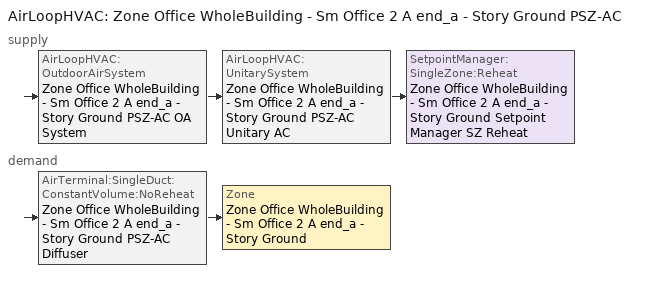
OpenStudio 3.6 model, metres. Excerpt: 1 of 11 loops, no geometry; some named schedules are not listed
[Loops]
AirLoopHVAC 'Zone Office WholeBuilding - Sm Office 2 A end_a - Story Ground PSZ-AC'
 supply: AirLoopHVAC:OutdoorAirSystem 'Zone Office WholeBuilding - Sm Office 2 A end_a - Story Ground PSZ-AC OA System' > AirLoopHVAC:UnitarySystem 'Zone Office WholeBuilding - Sm Office 2 A end_a - Story Ground PSZ-AC Unitary AC' > SetpointManager:SingleZone:Reheat 'Zone Office WholeBuilding - Sm Office 2 A end_a - Story Ground Setpoint Manager SZ Reheat'
 demand: AirTerminal:SingleDuct:ConstantVolume:NoReheat 'Zone Office WholeBuilding - Sm Office 2 A end_a - Story Ground PSZ-AC Diffuser' > Zone 'Zone Office WholeBuilding - Sm Office 2 A end_a - Story Ground'
[Sizing:Zone]
Zone Office WholeBuilding - Sm Office 2 A end_a - Story Ground: Zone Cooling Design Supply Air Temperature Input Method=SupplyAirTemperature; Zone Cooling Design Supply Air Temperature {C}=12.7778; Zone Cooling Design Supply Air Temperature Difference {deltaC}=11.11; Zone Heating Design Supply Air Temperature Input Method=SupplyAirTemperature; Zone Heating Design Supply Air Temperature {C}=50; Zone Heating Design Supply Air Temperature Difference {deltaC}=11.11; Zone Cooling Design Supply Air Humidity Ratio {kg-H2O/kg-air}=0.0085; Zone Heating Design Supply Air Humidity Ratio {kg-H2O/kg-air}=0.008; Cooling Design Air Flow Method=DesignDay; Heating Design Air Flow Method=DesignDay; Account for Dedicated Outdoor Air System=No; Dedicated Outdoor Air System Control Strategy=NeutralSupplyAir; Dedicated Outdoor Air Low Setpoint Temperature for Design {C}=autosize; Dedicated Outdoor Air High Setpoint Temperature for Design {C}=autosize; Zone Load Sizing Method=Sensible Load Only No Latent Load; Zone Latent Cooling Design Supply Air Humidity Ratio Input Method=HumidityRatioDifference; Zone Cooling Design Supply Air Humidity Ratio Difference {kgWater/kgDryAir}=0.005; Zone Latent Heating Design Supply Air Humidity Ratio Input Method=HumidityRatioDifference; Zone Humidification Design Supply Air Humidity Ratio Difference {kgWater/kgDryAir}=0.005
[Zone equipment]
Zone Office WholeBuilding - Sm Office 2 A end_a - Story Ground: Zone Office WholeBuilding - Sm Office 2 A end_a - Story Ground PSZ-AC Diffuser
[AirLoopHVAC]
Zone Office WholeBuilding - Sm Office 2 A end_a - Story Ground PSZ-AC: Availability Schedule=Zone Office WholeBuilding - Sm Office 2 A end_a - Story Ground PSZ-AC Occ Sch; Design Supply Air Flow Rate {m3/s}=autosize; Design Return Air Flow Fraction of Supply Air Flow=1
[Sizing:System]
Zone Office WholeBuilding - Sm Office 2 A end_a - Story Ground PSZ-AC: Type of Load to Size On=Sensible; Design Outdoor Air Flow Rate {m3/s}=Autosize; Central Heating Maximum System Air Flow Ratio=1; Preheat Design Temperature {C}=7.22222; Preheat Design Humidity Ratio {kg-H2O/kg-Air}=0.008; Precool Design Temperature {C}=12.7778; Precool Design Humidity Ratio {kg-H2O/kg-Air}=0.008; Central Cooling Design Supply Air Temperature {C}=12.7778; Central Heating Design Supply Air Temperature {C}=50; Sizing Option=Coincident; 100% Outdoor Air in Cooling=No; 100% Outdoor Air in Heating=No; Central Cooling Design Supply Air Humidity Ratio {kg-H2O/kg-Air}=0.0085; Central Heating Design Supply Air Humidity Ratio {kg-H2O/kg-Air}=0.008; Cooling Design Air Flow Method=DesignDay; Heating Design Air Flow Method=DesignDay; System Outdoor Air Method=ZoneSum; Zone Maximum Outdoor Air Fraction=1; Cooling Supply Air Flow Rate Per Floor Area {m3/s-m2}=0.00996765; Cooling Fraction of Autosized Cooling Supply Air Flow Rate=1; Cooling Supply Air Flow Rate Per Unit Cooling Capacity {m3/s-W}=3.94755e-05; Heating Supply Air Flow Rate Per Floor Area {m3/s-m2}=0.00996765; Heating Fraction of Autosized Heating Supply Air Flow Rate=1; Heating Fraction of Autosized Cooling Supply Air Flow Rate=1; Heating Supply Air Flow Rate Per Unit Heating Capacity {m3/s-W}=3.15882e-05; Cooling Design Capacity Method=CoolingDesignCapacity; Cooling Design Capacity {W}=autosize; Cooling Design Capacity Per Floor Area {W/m2}=234.7; Fraction of Autosized Cooling Design Capacity=1; Heating Design Capacity Method=HeatingDesignCapacity; Heating Design Capacity {W}=autosize; Heating Design Capacity Per Floor Area {W/m2}=157; Fraction of Autosized Heating Design Capacity=1; Central Cooling Capacity Control Method=OnOff; Occupant Diversity=autosize
[SetpointManager:SingleZone:Reheat]
Zone Office WholeBuilding - Sm Office 2 A end_a - Story Ground Setpoint Manager SZ Reheat: Minimum Supply Air Temperature {C}=12.7778; Maximum Supply Air Temperature {C}=50; Control Zone=Zone Office WholeBuilding - Sm Office 2 A end_a - Story Ground; Setpoint Node or NodeList=Zone Office WholeBuilding - Sm Office 2 A end_a - Story Ground PSZ-AC Supply Outlet Node
[Coil:Heating:Gas]
Zone Office WholeBuilding - Sm Office 2 A end_a - Story Ground PSZ-AC Gas Htg Coil 10kBtu/hr 0.8 Thermal Eff: Availability Schedule=Always On Discrete; Gas Burner Efficiency=0.8; Nominal Capacity {W}=AutoSize; Parasitic Electric Load {W}=0; Parasitic Gas Load {W}=0
[Coil:Heating:Electric]
Zone Office WholeBuilding - Sm Office 2 A end_a - Story Ground PSZ-AC No Heat: Availability Schedule=Always Off Discrete; Efficiency=1; Nominal Capacity {W}=0
[Coil:Cooling:DX:SingleSpeed]
Zone Office WholeBuilding - Sm Office 2 A end_a - Story Ground PSZ-AC 1spd DX AC Clg Coil 4kBtu/hr 13.0SEER: Availability Schedule=Always On Discrete; Rated Total Cooling Capacity {W}=autosize; Rated Sensible Heat Ratio=autosize; Rated COP {W/W}=3.91157; Rated Air Flow Rate {m3/s}=autosize; Rated Evaporator Fan Power Per Volume Flow Rate 2017 {W/(m3/s)}=773.3; Rated Evaporator Fan Power Per Volume Flow Rate 2023 {W/(m3/s)}=934.4; Total Cooling Capacity Function of Temperature Curve=PSZ-Fine Storage DX Coil Cap-FT; Total Cooling Capacity Function of Flow Fraction Curve=DX Coil Cap-FF; Energy Input Ratio Function of Temperature Curve=PSZ-AC DX Coil EIR-FT; Energy Input Ratio Function of Flow Fraction Curve=Split DX Coil EIR-FF; Part Load Fraction Correlation Curve=HPACCOOLPLFFPLR; Minimum Outdoor Dry-Bulb Temperature for Compressor Operation {C}=-25; Nominal Time for Condensate Removal to Begin {s}=0; Ratio of Initial Moisture Evaporation Rate and Steady State Latent Capacity=0; Maximum Cycling Rate {cycles/hr}=0; Latent Capacity Time Constant {s}=0; Condenser Type=AirCooled; Evaporative Condenser Effectiveness=0.9; Evaporative Condenser Air Flow Rate {m3/s}=autosize; Evaporative Condenser Pump Rated Power Consumption {W}=autosize; Crankcase Heater Capacity {W}=0; Maximum Outdoor Dry-Bulb Temperature for Crankcase Heater Operation {C}=10; Basin Heater Capacity {W/K}=0; Basin Heater Setpoint Temperature {C}=2
[Fan:OnOff]
Zone Office WholeBuilding - Sm Office 2 A end_a - Story Ground PSZ-AC Fan: Availability Schedule=Always On Discrete; Fan Total Efficiency=0.55575; Pressure Rise {Pa}=622.722; Maximum Flow Rate {m3/s}=autosize; Motor Efficiency=0.855; Motor In Airstream Fraction=1; Fan Power Ratio Function of Speed Ratio Curve=Fan On Off Power Curve 1; Fan Efficiency Ratio Function of Speed Ratio Curve=Fan On Off Efficiency Curve 1
[AirLoopHVAC:UnitarySystem]
Zone Office WholeBuilding - Sm Office 2 A end_a - Story Ground PSZ-AC Unitary AC: Control Type=Load; Controlling Zone or Thermostat Location=Zone Office WholeBuilding - Sm Office 2 A end_a - Story Ground; Dehumidification Control Type=None; Availability Schedule=Outage Availability Schedule; Supply Fan=Zone Office WholeBuilding - Sm Office 2 A end_a - Story Ground PSZ-AC Fan; Fan Placement=DrawThrough; Supply Air Fan Operating Mode Schedule=Zone Office WholeBuilding - Sm Office 2 A end_a - Story Ground PSZ-AC Occ Sch; Heating Coil=Zone Office WholeBuilding - Sm Office 2 A end_a - Story Ground PSZ-AC Gas Htg Coil 10kBtu/hr 0.8 Thermal Eff; DX Heating Coil Sizing Ratio=1; Cooling Coil=Zone Office WholeBuilding - Sm Office 2 A end_a - Story Ground PSZ-AC 1spd DX AC Clg Coil 4kBtu/hr 13.0SEER; Use DOAS DX Cooling Coil=No; DOAS DX Cooling Coil Leaving Minimum Air Temperature {C}=2; Latent Load Control=SensibleOnlyLoadControl; Supplemental Heating Coil=Zone Office WholeBuilding - Sm Office 2 A end_a - Story Ground PSZ-AC No Heat; Supply Air Flow Rate During Cooling Operation {m3/s}=Autosize; Supply Air Flow Rate During Heating Operation {m3/s}=Autosize; Supply Air Flow Rate When No Cooling or Heating is Required {m3/s}=Autosize; Maximum Supply Air Temperature {C}=80; Maximum Outdoor Dry-Bulb Temperature for Supplemental Heater Operation {C}=21; Maximum Cycling Rate {cycles/hr}=2.5; Heat Pump Time Constant {s}=60; Fraction of On-Cycle Power Use=0.01; Heat Pump Fan Delay Time {s}=60; Ancilliary On-Cycle Electric Power {W}=0; Ancilliary Off-Cycle Electric Power {W}=0
[Controller:OutdoorAir]
Zone Office WholeBuilding - Sm Office 2 A end_a - Story Ground PSZ-AC OA System Controller: Minimum Outdoor Air Flow Rate {m3/s}=autosize; Maximum Outdoor Air Flow Rate {m3/s}=Autosize; Economizer Control Type=NoEconomizer; Economizer Control Action Type=ModulateFlow; Economizer Maximum Limit Dry-Bulb Temperature {C}=28; Economizer Maximum Limit Enthalpy {J/kg}=64000; Lockout Type=LockoutWithHeating; Minimum Limit Type=FixedMinimum; Minimum Outdoor Air Schedule=Zone Office WholeBuilding - Sm Office 2 A end_a - Story Ground PSZ-AC Occ Sch; Maximum Fraction of Outdoor Air Schedule=ZoneOfficeWholeBuildingSmOffice2AendaStoryGroundPSZACmaxOASch; Controller Mechanical Ventilation=Controller Mechanical Ventilation 2; High Humidity Control=No; Heat Recovery Bypass Control Type=BypassWhenWithinEconomizerLimits
[Controller:MechanicalVentilation]
Controller Mechanical Ventilation 2: Availability Schedule=Always On Discrete
[AirLoopHVAC:OutdoorAirSystem]
Zone Office WholeBuilding - Sm Office 2 A end_a - Story Ground PSZ-AC OA System: Controller=Zone Office WholeBuilding - Sm Office 2 A end_a - Story Ground PSZ-AC OA System Controller
[AirTerminal:SingleDuct:ConstantVolume:NoReheat]
Zone Office WholeBuilding - Sm Office 2 A end_a - Story Ground PSZ-AC Diffuser: Availability Schedule=Always On Discrete; Maximum Air Flow Rate {m3/s}=AutoSize
[Schedule:Constant]
Name | Value
Always On Discrete | 1
Always Off Discrete | 0
[Schedule:Ruleset]
Name | Default Day Schedule | Summer Design Day Schedule | Winter Design Day Schedule
Zone Office WholeBuilding - Sm Office 2 A end_a - Story Ground PSZ-AC Occ Sch | Zone Office WholeBuilding - Sm Office 2 A end_a - Story Ground PSZ-AC Occ Sch Default | Zone Office WholeBuilding - Sm Office 2 A end_a - Story Ground PSZ-AC Occ Sch Summer Design Day | Zone Office WholeBuilding - Sm Office 2 A end_a - Story Ground PSZ-AC Occ Sch Winter Design Day
ZoneOfficeWholeBuildingSmOffice2AendaStoryGroundPSZACmaxOASch | ZoneOfficeWholeBuildingSmOffice2AendaStoryGroundPSZACmaxOASchDefault
[Schedule:Day]
Zone Office WholeBuilding - Sm Office 2 A end_a - Story Ground PSZ-AC Occ Sch Default; Zone Office WholeBuilding - Sm Office 2 A end_a - Story Ground PSZ-AC Occ Sch Winter Design Day; Zone Office WholeBuilding - Sm Office 2 A end_a - Story Ground PSZ-AC Occ Sch Summer Design Day; Zone Office WholeBuilding - Sm Office 2 A end_a - Story Ground PSZ-AC Occ Sch Sunday: 24, 0, 1
ZoneOfficeWholeBuildingSmOffice2AendaStoryGroundPSZACmaxOASchDefault: 24, 0, 0.7
Schedule Day 65: 1, 0, 0.7, 2, 0, 0.7, 3, 0, 0.7, 4, 0, 0.7, 5, 0, 0.7, 6, 0, 0.7, 7, 0, 0.7, 8, 0, 0.7, 9, 0, 0.7, 10, 0, 0.7, 11, 0, 0.7, 12, 0, 0.7, 13, 0, 0.7, 14, 0, 0.7, 15, 0, 0.7, 16, 0, 0.7, 17, 0, 0, 18, 0, 0, 19, 0, 0, 20, 0, 0, 21, 0, 0, 22, 0, 0, 23, 0, 0, 24, 0, 0
Schedule Day 66; Schedule Day 67; Schedule Day 68; Schedule Day 69; Schedule Day 70; Schedule Day 71; Schedule Day 74; Schedule Day 75; Schedule Day 76; Schedule Day 77; Schedule Day 78; Schedule Day 79: 1, 0, 0, 2, 0, 0, 3, 0, 0, 4, 0, 0, 5, 0, 0, 6, 0, 0, 7, 0, 0, 8, 0, 0, 9, 0, 0, 10, 0, 0, 11, 0, 0, 12, 0, 0, 13, 0, 0, 14, 0, 0, 15, 0, 0, 16, 0, 0, 17, 0, 0, 18, 0, 0, 19, 0, 0, 20, 0, 0, 21, 0, 0, 22, 0, 0, 23, 0, 0, 24, 0, 0
Schedule Day 72: 1, 0, 0, 2, 0, 0, 3, 0, 0, 4, 0, 0, 5, 0, 0, 6, 0, 0, 7, 0, 0, 8, 0, 0, 9, 0, 0, 10, 0, 0, 11, 0, 0, 12, 0, 0, 13, 0, 0, 14, 0, 0, 15, 0, 0, 16, 0, 0, 17, 0, 0.7, 18, 0, 0.7, 19, 0, 0.7, 20, 0, 0.7, 21, 0, 0.7, 22, 0, 0.7, 23, 0, 0.7, 24, 0, 0.7
Schedule Day 73: 1, 0, 1, 2, 0, 1, 3, 0, 1, 4, 0, 1, 5, 0, 1, 6, 0, 1, 7, 0, 1, 8, 0, 1, 9, 0, 1, 10, 0, 1, 11, 0, 1, 12, 0, 1, 13, 0, 1, 14, 0, 1, 15, 0, 1, 16, 0, 1, 17, 0, 0, 18, 0, 0, 19, 0, 0, 20, 0, 0, 21, 0, 0, 22, 0, 0, 23, 0, 0, 24, 0, 0
Schedule Day 80: 1, 0, 0, 2, 0, 0, 3, 0, 0, 4, 0, 0, 5, 0, 0, 6, 0, 0, 7, 0, 0, 8, 0, 0, 9, 0, 0, 10, 0, 0, 11, 0, 0, 12, 0, 0, 13, 0, 0, 14, 0, 0, 15, 0, 0, 16, 0, 0, 17, 0, 1, 18, 0, 1, 19, 0, 1, 20, 0, 1, 21, 0, 1, 22, 0, 1, 23, 0, 1, 24, 0, 1
[Schedule:Rule] Apply Sunday=Yes; Apply Monday=Yes; Apply Tuesday=Yes; Apply Wednesday=Yes; Apply Friday=Yes; Apply Saturday=Yes; Date Specification Type=DateRange
Name | Schedule Ruleset | Rule Order | Day Schedule | Start Month | Start Day | End Month | End Day | Apply Thursday
Zone Office WholeBuilding - Sm Office 2 A end_a - Story Ground PSZ-AC Occ Sch Sunday Rule | Zone Office WholeBuilding - Sm Office 2 A end_a - Story Ground PSZ-AC Occ Sch | 8 | Zone Office WholeBuilding - Sm Office 2 A end_a - Story Ground PSZ-AC Occ Sch Sunday | 1 | 1 | 12 | 31
ZoneOfficeWholeBuildingSmOffice2AendaStoryGroundPSZACmaxOASch Outage Day 304 | ZoneOfficeWholeBuildingSmOffice2AendaStoryGroundPSZACmaxOASch | 7 | Schedule Day 65 | 10 | 31 | 10 | 31 | Yes
ZoneOfficeWholeBuildingSmOffice2AendaStoryGroundPSZACmaxOASch Outage Day 305 | ZoneOfficeWholeBuildingSmOffice2AendaStoryGroundPSZACmaxOASch | 6 | Schedule Day 66 | 11 | 1 | 11 | 1 | Yes
ZoneOfficeWholeBuildingSmOffice2AendaStoryGroundPSZACmaxOASch Outage Day 306 | ZoneOfficeWholeBuildingSmOffice2AendaStoryGroundPSZACmaxOASch | 5 | Schedule Day 67 | 11 | 2 | 11 | 2 | Yes
ZoneOfficeWholeBuildingSmOffice2AendaStoryGroundPSZACmaxOASch Outage Day 307 | ZoneOfficeWholeBuildingSmOffice2AendaStoryGroundPSZACmaxOASch | 4 | Schedule Day 68 | 11 | 3 | 11 | 3 | Yes
ZoneOfficeWholeBuildingSmOffice2AendaStoryGroundPSZACmaxOASch Outage Day 308 | ZoneOfficeWholeBuildingSmOffice2AendaStoryGroundPSZACmaxOASch | 3 | Schedule Day 69 | 11 | 4 | 11 | 4 | Yes
ZoneOfficeWholeBuildingSmOffice2AendaStoryGroundPSZACmaxOASch Outage Day 309 | ZoneOfficeWholeBuildingSmOffice2AendaStoryGroundPSZACmaxOASch | 2 | Schedule Day 70 | 11 | 5 | 11 | 5 | Yes
ZoneOfficeWholeBuildingSmOffice2AendaStoryGroundPSZACmaxOASch Outage Day 310 | ZoneOfficeWholeBuildingSmOffice2AendaStoryGroundPSZACmaxOASch | 1 | Schedule Day 71 | 11 | 6 | 11 | 6 | Yes
ZoneOfficeWholeBuildingSmOffice2AendaStoryGroundPSZACmaxOASch Outage Day 311 | ZoneOfficeWholeBuildingSmOffice2AendaStoryGroundPSZACmaxOASch | 0 | Schedule Day 72 | 11 | 7 | 11 | 7 | Yes
Zone Office WholeBuilding - Sm Office 2 A end_a - Story Ground PSZ-AC Occ Sch Outage Day 304 | Zone Office WholeBuilding - Sm Office 2 A end_a - Story Ground PSZ-AC Occ Sch | 7 | Schedule Day 73 | 10 | 31 | 10 | 31 | Yes
Zone Office WholeBuilding - Sm Office 2 A end_a - Story Ground PSZ-AC Occ Sch Outage Day 305 | Zone Office WholeBuilding - Sm Office 2 A end_a - Story Ground PSZ-AC Occ Sch | 6 | Schedule Day 74 | 11 | 1 | 11 | 1 | Yes
Zone Office WholeBuilding - Sm Office 2 A end_a - Story Ground PSZ-AC Occ Sch Outage Day 306 | Zone Office WholeBuilding - Sm Office 2 A end_a - Story Ground PSZ-AC Occ Sch | 5 | Schedule Day 75 | 11 | 2 | 11 | 2 | Yes
Zone Office WholeBuilding - Sm Office 2 A end_a - Story Ground PSZ-AC Occ Sch Outage Day 307 | Zone Office WholeBuilding - Sm Office 2 A end_a - Story Ground PSZ-AC Occ Sch | 4 | Schedule Day 76 | 11 | 3 | 11 | 3 | Yes
Zone Office WholeBuilding - Sm Office 2 A end_a - Story Ground PSZ-AC Occ Sch Outage Day 308 | Zone Office WholeBuilding - Sm Office 2 A end_a - Story Ground PSZ-AC Occ Sch | 3 | Schedule Day 77 | 11 | 4 | 11 | 4 | Yes
Zone Office WholeBuilding - Sm Office 2 A end_a - Story Ground PSZ-AC Occ Sch Outage Day 309 | Zone Office WholeBuilding - Sm Office 2 A end_a - Story Ground PSZ-AC Occ Sch | 2 | Schedule Day 78 | 11 | 5 | 11 | 5 | Yes
Zone Office WholeBuilding - Sm Office 2 A end_a - Story Ground PSZ-AC Occ Sch Outage Day 310 | Zone Office WholeBuilding - Sm Office 2 A end_a - Story Ground PSZ-AC Occ Sch | 1 | Schedule Day 79 | 11 | 6 | 11 | 6 | Yes
Zone Office WholeBuilding - Sm Office 2 A end_a - Story Ground PSZ-AC Occ Sch Outage Day 311 | Zone Office WholeBuilding - Sm Office 2 A end_a - Story Ground PSZ-AC Occ Sch | 0 | Schedule Day 80 | 11 | 7 | 11 | 7 | Yes
[Curve:Exponent]
Fan On Off Power Curve 1: Coefficient1 Constant=1; Coefficient2 Constant=0; Coefficient3 Constant=0; Minimum Value of x=0; Maximum Value of x=1
[Curve:Cubic]
Fan On Off Efficiency Curve 1: Coefficient1 Constant=1; Coefficient2 x=0; Coefficient3 x**2=0; Coefficient4 x**3=0; Minimum Value of x=0; Maximum Value of x=1
[Curve:Biquadratic] Minimum Value of x=12.77778; Maximum Value of x=23.88889; Minimum Value of y=23.88889; Maximum Value of y=46.11111
Name | Coefficient1 Constant | Coefficient2 x | Coefficient3 x**2 | Coefficient4 y | Coefficient5 y**2 | Coefficient6 x*y
PSZ-Fine Storage DX Coil Cap-FT | 0.942588 | 0.00954335 | 0.00068377 | -0.0110427 | 5.249e-06 | -9.72e-06
PSZ-AC DX Coil EIR-FT | 0.342414 | 0.034885 | -0.0006237 | 0.00497722 | 0.000437951 | -0.000728028
[Curve:Quadratic]
Name | Coefficient1 Constant | Coefficient2 x | Coefficient3 x**2 | Minimum Value of x | Maximum Value of x
DX Coil Cap-FF | 0.8 | 0.2 | 0 | 0.5 | 1.5
Split DX Coil EIR-FF | 1.1552 | -0.1808 | 0.0256 | 0.5 | 1.5
HPACCOOLPLFFPLR | 0.85 | 0.15 | 0 | 0 | 1
